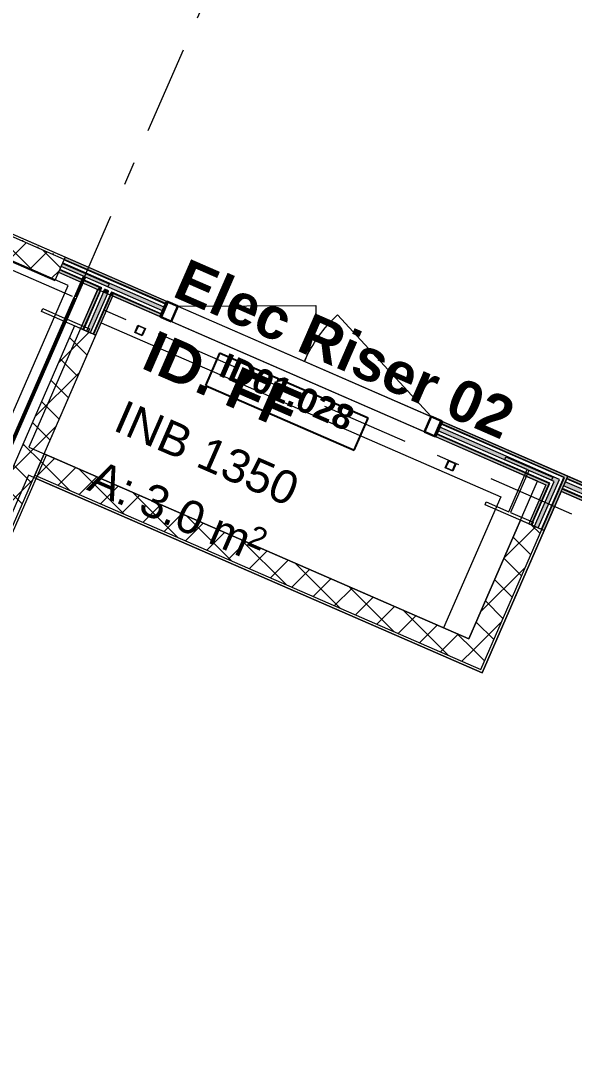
# Model space of a CAD drawing. Header units: millimetres. Extents: x -50172 to 90294, y -80883 to 25069.
# Drawn here: x -7507 to -4171, y -38075 to -31874 of the extents above; entities that cross this region are included whole.
import ezdxf
from ezdxf.enums import TextEntityAlignment as Align

# ---------------------------------------------------------------- set-up
doc = ezdxf.new("R2010")
doc.units = ezdxf.units.MM
doc.header["$MEASUREMENT"] = 0
doc.linetypes.add('Double Dashed', pattern=[1093.611073, 529.166651, -211.666656, 141.111112, -211.666656])
for name, color, linetype in [('A-25-M_Wall_Int', 7, 'Continuous'), ('COLUMN.IFC Import', 7, 'Continuous'), ('New_A-05-M_Gross_Int_Circulation', 7, 'Continuous'), ('New_A-05-M_Gross_Int_Plant', 7, 'Continuous'), ('New_A-15-MG_Structural_Grid_Phase_2', 7, 'Continuous'), ('New_A-20-M_Floor_Slab', 7, 'Continuous'), ('New_A-25-M_Wall_Int', 7, 'Continuous'), ('New_A-35-M_FFE-Zone', 7, 'Continuous'), ('New_ArchiCAD Door Markers', 7, 'Continuous'), ('New_ArchiCAD Doors', 7, 'Continuous')]:
    doc.layers.add(name, color=color, linetype=linetype)
for name, color, linetype, lineweight in [('A-25-M_Wall_Int_Pen_No__1', 7, 'Continuous', 13), ('COLUMN.IFC Import_Pen_No__2', 8, 'Continuous', 15), ('New_A-20-M_Floor_Slab_Pen_No__89', 8, 'Continuous', 20), ('New_A-25-M_Wall_Int_Pen_No__1', 7, 'Continuous', 13), ('New_A-95-P_Drawing_Pen_No__156', 5, 'Continuous', 50), ('New_ArchiCAD Door Markers_Pen_No__1', 7, 'Continuous', 13), ('New_ArchiCAD Door Markers_Pen_No__5', 7, 'Continuous', 25), ('New_ArchiCAD Doors_Pen_No__1', 7, 'Continuous', 13), ('New_ArchiCAD Zone Stamps_Pen_No__9', 7, 'Continuous', 13)]:
    doc.layers.add(name, color=color, linetype=linetype, lineweight=lineweight)
for name, color, linetype, lineweight, true_color in [('A-25-M_Wall_Int_Pen_No__107', 7, 'Continuous', 15, 0xa6a6a6), ('New_A-05-M_Gross_Int_Circulation_Pen_No__74', 7, 'Continuous', 20, 0x606060), ('New_A-05-M_Gross_Int_Plant_Pen_No__74', 7, 'Continuous', 20, 0x606060), ('New_A-15-MG_Structural_Grid_Phase_2_Pen_No__222', 7, 'Continuous', 13, 0x65af33), ('New_A-25-M_Wall_Int_Pen_No__107', 7, 'Continuous', 15, 0xa6a6a6), ('New_A-35-M_FFE-Zone_Pen_No__74', 7, 'Continuous', 20, 0x606060), ('New_ArchiCAD Doors_Pen_No__43', 7, 'Continuous', 30, 0x444444), ('New_ArchiCAD Doors_Pen_No__63', 7, 'Continuous', 20, 0x606060)]:
    doc.layers.add(name, color=color, linetype=linetype, lineweight=lineweight, true_color=true_color)
doc.styles.add('GENERATED_STYLE_1', font='')
doc.styles.add('GENERATED_STYLE_2', font='')
doc.styles.add('GENERATED_STYLE_3', font='')
doc.styles.add('GENERATED_STYLE_4', font='')
doc.styles.get('GENERATED_STYLE_1').set_extended_font_data('Arial', bold=True)
doc.styles.get('GENERATED_STYLE_2').set_extended_font_data('Swis721 BT', bold=True)
doc.styles.get('GENERATED_STYLE_3').set_extended_font_data('Arial')
doc.styles.get('GENERATED_STYLE_4').set_extended_font_data('Swis721 BT')
doc.linetypes.add('Double Slash', pattern='A,0,[1,EC-MA-00-01-DR-A-00365 Phase 2 Central Wing First Floor GA-S2-P161.Shx,S=15.679012,R=0,X=0,Y=0],-1975.555563,0', length=1975.555563)
pattern_1 = [(45, (0, 0), (-91.92388, 91.92388), []), (135, (0, 0), (91.92388, 91.92388), [])]
pattern_2 = [(156.4404, (0, 0), (69.2305, 158.76755), [0, -100]), (156.4404, (-80.45, -59.4), (69.2305, 158.76755), [0, -100])]

# ---------------------------------------------------------------- blocks, each defined once
blk = doc.blocks.new('Computer Lab F_INB 1302_7_1', base_point=(-6455.1, -40925.5))
at = {"layer": 'New_A-35-M_FFE-Zone_Pen_No__74', "linetype": 'Continuous'}
for p, q in [((-7459.6, -34613.4), (-11185.1, -43157.3)), ((-4727.7, -35804.7), (-7459.6, -34613.4)), ((-4251.7, -34713.1), (-4727.7, -35804.7)), ((-315, -36429.7), (-4251.7, -34713.1))]:
    blk.add_line(p, q, dxfattribs=at)
at = {"layer": 'New_ArchiCAD Zone Stamps_Pen_No__9'}
for tag, height, style, p in [('ROOM_NAME', 250, 'GENERATED_STYLE_1', (-7200.5, -39404)), ('zoneNameLine2', 250, 'GENERATED_STYLE_1', (-7388.9, -39836.1)), ('ROOM_NUMBER', 200, 'GENERATED_STYLE_3', (-7577.3, -40256.8)), ('measuredAreaCode', 200, 'GENERATED_STYLE_3', (-7734.4, -40616.9)), ('DUMMY_649', 200, 'GENERATED_STYLE_3', (-7427, -40751)), ('DUMMY_650', 200, 'GENERATED_STYLE_3', (-6797.8, -41025.3)), ('DUMMY_651', 133.3, 'GENERATED_STYLE_3', (-6518.5, -41131.9))]:
    blk.add_attdef(tag, text='', height=height, rotation=336.44041, dxfattribs=dict(at, style=style)).set_placement(p, align=Align.TOP_LEFT)
blk = doc.blocks.new('Corridor 01-First_INB 1151_10_1', base_point=(-9240.8, -29522.2))
at = {"layer": 'New_A-05-M_Gross_Int_Circulation_Pen_No__74', "linetype": 'Continuous'}
blk.add_line((-10063.1, -32067.8), (-3431, -34959.7), dxfattribs=at)
at = {"layer": 'New_ArchiCAD Zone Stamps_Pen_No__9'}
for tag, height, style, p in [('ROOM_NAME', 250, 'GENERATED_STYLE_1', (-10021.4, -27985.4)), ('zoneNameLine2', 250, 'GENERATED_STYLE_1', (-10209.8, -28417.5)), ('ROOM_NUMBER', 200, 'GENERATED_STYLE_3', (-10398.2, -28838.2)), ('measuredAreaCode', 200, 'GENERATED_STYLE_3', (-10555.2, -29198.4)), ('DUMMY_649', 200, 'GENERATED_STYLE_3', (-10247.8, -29332.4)), ('DUMMY_650', 200, 'GENERATED_STYLE_3', (-9618.7, -29606.8)), ('DUMMY_651', 133.3, 'GENERATED_STYLE_3', (-9339.4, -29713.3))]:
    blk.add_attdef(tag, text='', height=height, rotation=336.44041, dxfattribs=dict(at, style=style)).set_placement(p, align=Align.TOP_LEFT)
blk = doc.blocks.new('Male WC_INB 1154_32_1', base_point=(-10011.9, -35644.5))
at = {"layer": 'New_A-35-M_FFE-Zone_Pen_No__74', "linetype": 'Continuous'}
for p, q in [((-9985.5, -32265.2), (-11548.4, -35849.3)), ((-7220.7, -33470.8), (-9985.5, -32265.2)), ((-8783.6, -37054.9), (-7220.7, -33470.8)), ((-11548.4, -35849.3), (-8783.6, -37054.9))]:
    blk.add_line(p, q, dxfattribs=at)
at = {"layer": 'New_ArchiCAD Zone Stamps_Pen_No__9'}
for tag, height, style, p in [('ROOM_NAME', 250, 'GENERATED_STYLE_1', (-10251.2, -34343.7)), ('zoneNameLine2', 250, 'GENERATED_STYLE_1', (-10439.7, -34775.8)), ('ROOM_NUMBER', 200, 'GENERATED_STYLE_3', (-10628.1, -35196.5)), ('measuredAreaCode', 200, 'GENERATED_STYLE_3', (-10785.1, -35556.6)), ('DUMMY_649', 200, 'GENERATED_STYLE_3', (-10477.7, -35690.7)), ('DUMMY_650', 200, 'GENERATED_STYLE_3', (-10007, -35895.9)), ('DUMMY_651', 133.3, 'GENERATED_STYLE_3', (-9727.8, -36002.4))]:
    blk.add_attdef(tag, text='', height=height, rotation=336.44041, dxfattribs=dict(at, style=style)).set_placement(p, align=Align.TOP_LEFT)
blk = doc.blocks.new('Elec Riser 02_INB 1350_35_1', base_point=(-5982.3, -34726.4))
at = {"layer": 'New_A-05-M_Gross_Int_Plant_Pen_No__74', "linetype": 'Continuous'}
for p, q in [((-7043.6, -33495.5), (-7457.7, -34445.2)), ((-4393.7, -34651), (-7043.6, -33495.5)), ((-7457.7, -34445.2), (-4807.8, -35600.6)), ((-4807.8, -35600.6), (-4393.7, -34651))]:
    blk.add_line(p, q, dxfattribs=at)
at = {"layer": 'New_ArchiCAD Zone Stamps_Pen_No__9'}
for tag, height, style, p in [('ROOM_NAME', 250, 'GENERATED_STYLE_1', (-6501.4, -33303.6)), ('zoneNameLine2', 250, 'GENERATED_STYLE_1', (-6689.8, -33735.7)), ('ROOM_NUMBER', 200, 'GENERATED_STYLE_3', (-6878.3, -34156.4)), ('measuredAreaCode', 200, 'GENERATED_STYLE_3', (-7035.3, -34516.6)), ('ROOM_HOLES_PRM', 200, 'GENERATED_STYLE_3', (-6727.9, -34650.6)), ('DUMMY_649', 200, 'GENERATED_STYLE_3', (-6378.4, -34803)), ('DUMMY_650', 133.3, 'GENERATED_STYLE_3', (-6099.1, -34909.5))]:
    blk.add_attdef(tag, text='', height=height, rotation=336.44041, dxfattribs=dict(at, style=style)).set_placement(p, align=Align.TOP_LEFT)
blk = doc.blocks.new('Slab_60_1', base_point=(-21326.2, -27554.7))
at = {"layer": 'New_A-20-M_Floor_Slab_Pen_No__89', "linetype": 'Continuous', "flags": 128}
blk.add_lwpolyline([(-7365.6, -34485.3), (-7021.2, -33695.5), (-4614.5, -34745), (-4958.9, -35534.7)], close=True, dxfattribs=at)
blk = doc.blocks.new('Wall_97_1', base_point=(-4807.8, -35600.6))
at = {"layer": 'New_A-25-M_Wall_Int_Pen_No__107', "linetype": 'Continuous'}
h = blk.add_hatch(dxfattribs=at)
h.set_pattern_fill('Concrete_Block_0001', color=256, style=0, pattern_type=2)
h.set_pattern_definition(pattern_1)
h.paths.add_polyline_path([(-4735.4, -35784.9), (-4367.5, -34941.3), (-4495.9, -34885.3), (-4807.8, -35600.6)])
h = blk.add_hatch(dxfattribs=at)
h.set_pattern_fill('Plaster_0001', color=256, style=0, pattern_type=2)
h.set_pattern_definition([(66.4404, (0, 0), (-158.76755, 69.2305), [0, -100]), (66.4404, (-59.4, 80.45), (-158.76755, 69.2305), [0, -100])])
h.paths.add_polyline_path([(-4727.7, -35804.7), (-4353.8, -34947.3), (-4367.5, -34941.3), (-4735.4, -35784.9)])
at = {"layer": 'New_A-25-M_Wall_Int_Pen_No__1', "linetype": 'Continuous'}
blk.add_line((-4735.4, -35784.9), (-4367.5, -34941.3), dxfattribs=at)
at = {"layer": 'New_A-25-M_Wall_Int_Pen_No__1', "linetype": 'Continuous', "flags": 128}
for points in [[(-4495.9, -34885.3), (-4807.8, -35600.6)], [(-4353.8, -34947.3), (-4495.9, -34885.3)], [(-4727.7, -35804.7), (-4353.8, -34947.3)]]:
    blk.add_lwpolyline(points, dxfattribs=at)
blk = doc.blocks.new('Wall_98_1', base_point=(-4807.8, -35600.6))
at = {"layer": 'New_A-25-M_Wall_Int_Pen_No__107', "linetype": 'Continuous'}
h = blk.add_hatch(dxfattribs=at)
h.set_pattern_fill('Concrete_Block_0001', color=256, style=0, pattern_type=2)
h.set_pattern_definition(pattern_1)
h.paths.add_polyline_path([(-7421.5, -34613.7), (-4735.4, -35784.9), (-4807.8, -35600.6), (-7365.6, -34485.3)])
h = blk.add_hatch(dxfattribs=at)
h.set_pattern_fill('Plaster_0001', color=256, style=0, pattern_type=2)
h.set_pattern_definition([(336.4404, (0, 0), (69.2305, 158.76755), [0, -100]), (336.4404, (80.45, 59.4), (69.2305, 158.76755), [0, -100])])
h.paths.add_polyline_path([(-7427.5, -34627.4), (-4727.7, -35804.7), (-4735.4, -35784.9), (-7421.5, -34613.7)])
at = {"layer": 'New_A-25-M_Wall_Int_Pen_No__1', "linetype": 'Continuous'}
blk.add_line((-7421.5, -34613.7), (-4735.4, -35784.9), dxfattribs=at)
at = {"layer": 'New_A-25-M_Wall_Int_Pen_No__1', "linetype": 'Continuous', "flags": 128}
for points in [[(-7365.6, -34485.3), (-7427.5, -34627.4)], [(-4807.8, -35600.6), (-7365.6, -34485.3)], [(-7427.5, -34627.4), (-4727.7, -35804.7)]]:
    blk.add_lwpolyline(points, dxfattribs=at)
blk = doc.blocks.new('Wall_103_1', base_point=(-9987.6, -32269.8))
at = {"layer": 'New_A-25-M_Wall_Int_Pen_No__107', "linetype": 'Continuous'}
h = blk.add_hatch(dxfattribs=at)
h.set_pattern_fill('Plaster_0001', color=256, style=0, pattern_type=2)
h.set_pattern_definition(pattern_2)
h.paths.add_polyline_path([(-10081.4, -32059.7), (-10073.2, -32078.3), (-10067.7, -32065.7)])
h = blk.add_hatch(dxfattribs=at)
h.set_pattern_fill('Plaster_0001', color=256, style=0, pattern_type=2)
h.set_pattern_definition(pattern_2)
h.paths.add_polyline_path([(-10073.2, -32078.3), (-10072.4, -32080.1), (-7244.5, -33313.2), (-7238.5, -33299.4), (-10067.7, -32065.7)])
h = blk.add_hatch(dxfattribs=at)
h.set_pattern_fill('Concrete_Block_0001', color=256, style=0, pattern_type=2)
h.set_pattern_definition(pattern_1)
h.paths.add_polyline_path([(-9945.4, -32135.4), (-10072.4, -32080.1), (-9995.9, -32251.2)])
h = blk.add_hatch(dxfattribs=at)
h.set_pattern_fill('Concrete_Block_0001', color=256, style=0, pattern_type=2)
h.set_pattern_definition(pattern_1)
h.paths.add_polyline_path([(-9995.9, -32251.2), (-9987.6, -32269.8), (-7300.4, -33441.5), (-7244.5, -33313.2), (-9945.4, -32135.4)])
at = {"layer": 'New_A-25-M_Wall_Int_Pen_No__1', "linetype": 'Continuous'}
for p, q in [((-9945.4, -32135.4), (-10072.4, -32080.1)), ((-7244.5, -33313.2), (-9945.4, -32135.4))]:
    blk.add_line(p, q, dxfattribs=at)
at = {"layer": 'New_A-25-M_Wall_Int_Pen_No__1', "linetype": 'Continuous', "flags": 128}
for points in [[(-7238.5, -33299.4), (-10081.4, -32059.7)], [(-9987.6, -32269.8), (-7300.4, -33441.5)], [(-7238.5, -33299.4), (-7244.5, -33313.2)], [(-7244.5, -33313.2), (-7300.4, -33441.5)]]:
    blk.add_lwpolyline(points, dxfattribs=at)
blk = doc.blocks.new('*X496')
at = {"layer": 'New_A-25-M_Wall_Int_Pen_No__107', "linetype": 'Continuous'}
blk.add_hatch(color=256, dxfattribs=at).paths.add_polyline_path([(-4566.9, -30791.2), (-4552.5, -30797.5), (-4542.5, -30774.5), (-4556.9, -30768.3)])
blk = doc.blocks.new('*X497')
at = {"layer": 'New_A-25-M_Wall_Int_Pen_No__107', "linetype": 'Continuous'}
blk.add_hatch(color=256, dxfattribs=at).paths.add_polyline_path([(-3168.4, -31401), (-3114.4, -31424.5), (-3081.5, -31411.6), (-3158.4, -31378.1)])
blk = doc.blocks.new('Double Door Asymmetric 19_11')
at = {"layer": 'New_ArchiCAD Doors_Pen_No__1', "linetype": 'Continuous'}
for p, q in [((-755, 0), (-755, -15)), ((755, 0), (755, -15)), ((-755, -15), (-755, -18)), ((-755, -18), (-755, -37)), ((-755, -37), (-755, -62)), ((-755, -62), (-755, -82)), ((755, -15), (755, -18)), ((755, -18), (755, -37)), ((755, -37), (755, -62)), ((755, -62), (755, -82)), ((-755, -82), (-755, -85)), ((-755, -85), (-755, -100)), ((755, -82), (755, -85)), ((755, -85), (755, -100))]:
    blk.add_line(p, q, dxfattribs=at)
at = {"layer": 'New_ArchiCAD Doors_Pen_No__43', "linetype": 'Continuous'}
for p, q in [((-748, 0), (-755, 0)), ((-755, 0), (-755, -100)), ((-682, 0), (-748, 0)), ((-748, 0), (-748, -100)), ((-682, -100), (-682, 0)), ((748, 0), (682, 0)), ((682, 0), (682, -100)), ((748, 0), (755, 0)), ((748, -100), (748, 0)), ((755, 0), (755, -100)), ((-748, -100), (-755, -100)), ((-748, -100), (-682, -100)), ((682, -100), (748, -100)), ((748, -100), (755, -100))]:
    blk.add_line(p, q, dxfattribs=at)
at = {"layer": 'New_ArchiCAD Doors_Pen_No__63', "linetype": 'Continuous'}
for p, q in [((682, 0), (682, 934)), ((-682, 0), (-682, 430))]:
    blk.add_line(p, q, dxfattribs=at)
for centre, radius, start, end in [((682, 0), 934, 90, 180), ((-682, 0), 430, 0, 90)]:
    blk.add_arc(centre, radius, start, end, dxfattribs=at)
blk = doc.blocks.new('Door Stamp 17_47')
at = {"layer": 'New_ArchiCAD Door Markers_Pen_No__5', "linetype": 'Continuous'}
for p, q in [((470.6, -272.9), (-506.5, -272.9)), ((-506.5, -272.9), (-506.5, -484.6)), ((470.6, -272.9), (-506.5, -272.9)), ((470.6, -484.6), (470.6, -272.9)), ((-506.5, -484.6), (470.6, -484.6))]:
    blk.add_line(p, q, dxfattribs=at)
at = {"layer": 'New_ArchiCAD Door Markers_Pen_No__1', "style": 'GENERATED_STYLE_2'}
blk.add_attdef('AC_WIDO_ID', text='', height=150, rotation=180, dxfattribs=at).set_placement((411.8, -228.3), align=Align.BOTTOM_LEFT)
blk = doc.blocks.new('Wall_117_1', base_point=(-3163.2, -31443.7))
at = {"layer": 'New_A-25-M_Wall_Int_Pen_No__107', "linetype": 'Continuous', "lineweight": 0, "true_color": 0x535353}
for points in [[(-4548.9, -30749.9), (-4534.5, -30756.2), (-4533.3, -30753.5), (-4547.7, -30747.2)], [(-4575.7, -30811.4), (-4561.3, -30817.6), (-4560.1, -30814.9), (-4574.5, -30808.6)], [(-3150.4, -31359.8), (-3055.2, -31401.3), (-3051.3, -31399.7), (-3149.2, -31357)], [(-3177.2, -31421.2), (-3143.4, -31435.9), (-3139.5, -31434.3), (-3176, -31418.4)]]:
    blk.add_hatch(color=251, dxfattribs=at).paths.add_polyline_path(points)
at = {"layer": 'New_A-25-M_Wall_Int_Pen_No__107', "linetype": 'Continuous'}
for points in [[(-4541.7, -30733.4), (-4547.7, -30747.2), (-4533.3, -30753.5), (-4527.3, -30739.7)], [(-4575.7, -30811.4), (-4581.7, -30825.1), (-4567.3, -30831.4), (-4561.3, -30817.6)], [(-3143.2, -31343.3), (-3149.2, -31357), (-3051.3, -31399.7), (-3031.5, -31392)], [(-3183.2, -31434.9), (-3163.2, -31443.7), (-3143.4, -31435.9), (-3177.2, -31421.2)]]:
    blk.add_hatch(color=256, dxfattribs=at).paths.add_polyline_path(points)
at = {"layer": 'New_A-25-M_Wall_Int_Pen_No__1', "linetype": 'Continuous'}
for p, q in [((-4534.5, -30756.2), (-4548.9, -30749.9)), ((-4533.3, -30753.5), (-4547.7, -30747.2)), ((-4542.5, -30774.5), (-4534.5, -30756.2)), ((-4534.5, -30756.2), (-4533.3, -30753.5)), ((-4533.3, -30753.5), (-4527.3, -30739.7)), ((-4561.3, -30817.6), (-4575.7, -30811.4)), ((-4560.1, -30814.9), (-4574.5, -30808.6)), ((-4567.3, -30831.4), (-4561.3, -30817.6)), ((-4552.5, -30797.5), (-4566.9, -30791.2)), ((-4561.3, -30817.6), (-4560.1, -30814.9)), ((-4560.1, -30814.9), (-4552.5, -30797.5)), ((-4542.5, -30774.5), (-4556.9, -30768.3)), ((-4552.5, -30797.5), (-4542.5, -30774.5)), ((-3158.4, -31378.1), (-3150.4, -31359.8)), ((-3150.4, -31359.8), (-3149.2, -31357)), ((-3055.2, -31401.3), (-3150.4, -31359.8)), ((-3149.2, -31357), (-3143.2, -31343.3)), ((-3051.3, -31399.7), (-3149.2, -31357)), ((-3183.2, -31434.9), (-3177.2, -31421.2)), ((-3177.2, -31421.2), (-3176, -31418.4)), ((-3143.4, -31435.9), (-3177.2, -31421.2)), ((-3176, -31418.4), (-3168.4, -31401)), ((-3139.5, -31434.3), (-3176, -31418.4)), ((-3168.4, -31401), (-3158.4, -31378.1)), ((-3114.4, -31424.5), (-3168.4, -31401)), ((-3081.5, -31411.6), (-3158.4, -31378.1))]:
    blk.add_line(p, q, dxfattribs=at)
at = {"layer": 'New_A-25-M_Wall_Int_Pen_No__1', "linetype": 'Continuous', "flags": 128}
for points in [[(-4541.7, -30733.4), (-4581.7, -30825.1)], [(-4527.3, -30739.7), (-4541.7, -30733.4)], [(-4581.7, -30825.1), (-4567.3, -30831.4)], [(-3031.5, -31392), (-3143.2, -31343.3)], [(-3183.2, -31434.9), (-3163.2, -31443.7)]]:
    blk.add_lwpolyline(points, dxfattribs=at)
at = {"layer": 'New_A-25-M_Wall_Int', "color": 250, "lineweight": 50, "true_color": 0x2a2a2a}
for name in ['*X496', '*X497']:
    blk.add_blockref(name, (0, 0), dxfattribs=at)
at = {"layer": 'New_ArchiCAD Door Markers'}
ref = blk.add_blockref('Door Stamp 17_47', (-3875.2, -31133.1), dxfattribs=dict(at, rotation=156.4404115839917))
ref.add_attrib('AC_WIDO_ID', 'ID01.016', dxfattribs={"layer": 'New_ArchiCAD Door Markers_Pen_No__1', "color": 7, "height": 150, "rotation": 336.44041, "style": 'GENERATED_STYLE_2'}).set_placement((-4143.6, -30673.8), align=Align.BOTTOM_LEFT)
at = {"layer": 'New_ArchiCAD Doors', "color": 251, "linetype": 'Continuous', "lineweight": 20, "true_color": 0x606060, "zscale": 1000, "rotation": 156.4404115839917}
blk.add_blockref('Double Door Asymmetric 19_11', (-3875.2, -31133.1), dxfattribs=at)
blk = doc.blocks.new('*X539')
at = {"layer": 'New_A-25-M_Wall_Int_Pen_No__107', "linetype": 'Continuous'}
blk.add_hatch(color=256, dxfattribs=at).paths.add_polyline_path([(-4226.1, -34654.4), (-4236.1, -34677.3), (2421.2, -37580.2), (2431.2, -37557.3)])
blk = doc.blocks.new('Wall_131_1', base_point=(16729.4, -43750.6))
at = {"layer": 'New_A-25-M_Wall_Int_Pen_No__107', "linetype": 'Continuous', "lineweight": 0, "true_color": 0x535353}
for points in [[(-3361.8, -35006.2), (-4216.9, -34633.3), (-4218.1, -34636.1), (-3363, -35008.9)], [(-4243.7, -34694.8), (-4244.9, -34697.5), (2412.4, -37600.4), (2413.6, -37597.7)]]:
    blk.add_hatch(color=251, dxfattribs=at).paths.add_polyline_path(points)
at = {"layer": 'New_A-25-M_Wall_Int_Pen_No__107', "linetype": 'Continuous'}
for points in [[(-3431, -34959.7), (-4210.9, -34619.6), (-4216.9, -34633.3), (-3437, -34973.4)], [(-4244.9, -34697.5), (-4250.9, -34711.3), (2406.4, -37614.2), (2412.4, -37600.4)]]:
    blk.add_hatch(color=256, dxfattribs=at).paths.add_polyline_path(points)
at = {"layer": 'New_A-25-M_Wall_Int_Pen_No__1', "linetype": 'Continuous'}
for p, q in [((2431.2, -37557.3), (-4226.1, -34654.4)), ((2439.2, -37539), (-4218.1, -34636.1)), ((-3361.8, -35006.2), (-4216.9, -34633.3)), ((2412.4, -37600.4), (-4244.9, -34697.5)), ((2413.6, -37597.7), (-4243.7, -34694.8)), ((2421.2, -37580.2), (-4236.1, -34677.3))]:
    blk.add_line(p, q, dxfattribs=at)
at = {"layer": 'New_A-25-M_Wall_Int_Pen_No__1', "linetype": 'Continuous', "flags": 128}
for points in [[(-4210.9, -34619.6), (-4250.9, -34711.3)], [(-3431, -34959.7), (-4210.9, -34619.6)], [(-4250.9, -34711.3), (2406.4, -37614.2)]]:
    blk.add_lwpolyline(points, dxfattribs=at)
at = {"layer": 'New_A-25-M_Wall_Int', "color": 250, "lineweight": 50, "true_color": 0x2a2a2a}
blk.add_blockref('*X539', (0, 0), dxfattribs=at)
blk = doc.blocks.new('Wall_211_1', base_point=(-7182, -33714))
at = {"layer": 'A-25-M_Wall_Int_Pen_No__107', "linetype": 'Continuous'}
h = blk.add_hatch(dxfattribs=at)
h.set_pattern_fill('Concrete_Block_0001', color=256, style=0, pattern_type=2)
h.set_pattern_definition(pattern_1)
h.paths.add_polyline_path([(-7182, -33714), (-7493.9, -34429.4), (-7365.6, -34485.3), (-7053.6, -33770)])
at = {"layer": 'A-25-M_Wall_Int_Pen_No__1', "linetype": 'Continuous', "flags": 128}
for points in [[(-7182, -33714), (-7493.9, -34429.4)], [(-7053.6, -33770), (-7182, -33714)], [(-7365.6, -34485.3), (-7053.6, -33770)]]:
    blk.add_lwpolyline(points, dxfattribs=at)
blk = doc.blocks.new('Wall_212_1', base_point=(-7493.9, -34429.4))
at = {"layer": 'A-25-M_Wall_Int_Pen_No__107', "linetype": 'Continuous'}
h = blk.add_hatch(dxfattribs=at)
h.set_pattern_fill('Concrete_Block_0001', color=256, style=0, pattern_type=2)
h.set_pattern_definition(pattern_1)
h.paths.add_polyline_path([(-11156, -43178.1), (-7365.6, -34485.3), (-7493.9, -34429.4), (-11284.4, -43122.2)])
h = blk.add_hatch(dxfattribs=at)
h.set_pattern_fill('Plaster_0001', color=256, style=0, pattern_type=2)
h.set_pattern_definition([(66.4404, (0, 0), (-158.76755, 69.2305), [0, -100]), (66.4404, (-59.4, 80.45), (-158.76755, 69.2305), [0, -100])])
h.paths.add_polyline_path([(-7653.6, -35183.4), (-7351.8, -34491.3), (-7365.6, -34485.3), (-7667.3, -35177.4)])
at = {"layer": 'A-25-M_Wall_Int_Pen_No__1', "linetype": 'Continuous'}
blk.add_line((-11156, -43178.1), (-7365.6, -34485.3), dxfattribs=at)
at = {"layer": 'A-25-M_Wall_Int_Pen_No__1', "linetype": 'Continuous', "flags": 128}
for points in [[(-7493.9, -34429.4), (-7863.7, -35277.5)], [(-7653.6, -35183.4), (-7351.8, -34491.3)], [(-7351.8, -34491.3), (-7365.6, -34485.3)]]:
    blk.add_lwpolyline(points, dxfattribs=at)
blk = doc.blocks.new('*X875')
at = {"layer": 'New_A-25-M_Wall_Int_Pen_No__107', "linetype": 'Continuous'}
blk.add_hatch(color=256, dxfattribs=at).paths.add_polyline_path([(-7263.6, -33357.2), (-6651.8, -33624), (-6641.8, -33601.1), (-7253.7, -33334.3)])
blk = doc.blocks.new('*X876')
at = {"layer": 'New_A-25-M_Wall_Int_Pen_No__107', "linetype": 'Continuous'}
blk.add_hatch(color=256, dxfattribs=at).paths.add_polyline_path([(-4992.7, -34347.4), (-4293.8, -34652.2), (-4260.9, -34639.2), (-4982.7, -34324.5)])
blk = doc.blocks.new('*X877')
at = {"layer": 'New_A-25-M_Wall_Int_Pen_No__107', "linetype": 'Continuous'}
blk.add_hatch(color=256, dxfattribs=at).paths.add_polyline_path([(-7001.6, -33495.5), (-6978.6, -33505.5), (-6977.4, -33502.7), (-7000.4, -33492.7)])
blk = doc.blocks.new('*X878')
at = {"layer": 'New_A-25-M_Wall_Int_Pen_No__107', "linetype": 'Continuous'}
blk.add_hatch(color=256, dxfattribs=at).paths.add_polyline_path([(-7007.6, -33509.2), (-6984.6, -33519.2), (-6978.6, -33505.5), (-7001.6, -33495.5)])
blk = doc.blocks.new('Double Door 19_11')
at = {"layer": 'New_ArchiCAD Doors_Pen_No__1', "linetype": 'Continuous'}
for p, q in [((-905, -15), (-905, 0)), ((905, -15), (905, 0)), ((-905, -18), (-905, -15)), ((-905, -38), (-905, -18)), ((-905, -63), (-905, -38)), ((905, -18), (905, -15)), ((905, -38), (905, -18)), ((905, -63), (905, -38)), ((-905, -82), (-905, -63)), ((-905, -85), (-905, -82)), ((-905, -100), (-905, -85)), ((905, -82), (905, -63)), ((905, -85), (905, -82)), ((905, -100), (905, -85))]:
    blk.add_line(p, q, dxfattribs=at)
at = {"layer": 'New_ArchiCAD Doors_Pen_No__43', "linetype": 'Continuous'}
for p, q in [((-898, 0), (-905, 0)), ((-905, 0), (-905, -100)), ((-832, 0), (-898, 0)), ((-898, 0), (-898, -100)), ((-832, -100), (-832, 0)), ((898, 0), (832, 0)), ((832, 0), (832, -100)), ((898, 0), (905, 0)), ((898, -100), (898, 0)), ((905, 0), (905, -100)), ((-898, -100), (-905, -100)), ((-898, -100), (-832, -100)), ((832, -100), (898, -100)), ((898, -100), (905, -100))]:
    blk.add_line(p, q, dxfattribs=at)
at = {"layer": 'New_ArchiCAD Doors_Pen_No__63', "linetype": 'Continuous'}
for p, q in [((-832, 0), (-70.8, 335.9)), ((832, 0), (70.8, 335.9)), ((832, 0), (-832, 0)), ((-832, -100), (832, -100))]:
    blk.add_line(p, q, dxfattribs=at)
for centre, start, end in [((-832, 0), 0, 23.81218), ((832, 0), 156.18782, 180)]:
    blk.add_arc(centre, 832, start, end, dxfattribs=at)
blk = doc.blocks.new('Door Stamp 17_59')
at = {"layer": 'New_ArchiCAD Door Markers_Pen_No__5', "linetype": 'Continuous'}
for p, q in [((488.6, -160), (-488.6, -160)), ((-488.6, -160), (-488.6, -371.8)), ((488.6, -371.8), (488.6, -160)), ((-488.6, -371.8), (488.6, -371.8)), ((-488.6, -371.8), (488.6, -371.8))]:
    blk.add_line(p, q, dxfattribs=at)
at = {"layer": 'New_ArchiCAD Door Markers_Pen_No__1', "style": 'GENERATED_STYLE_2'}
blk.add_attdef('AC_WIDO_ID', text='', height=150, dxfattribs=at).set_placement((-429.7, -327.2), align=Align.BOTTOM_LEFT)
blk = doc.blocks.new('Wall_389_1', base_point=(-7278.4, -33391.1))
at = {"layer": 'A-25-M_Wall_Int_Pen_No__107', "linetype": 'Continuous'}
for points in [[(-7042.4, -33494), (-7028.6, -33500), (-7022.6, -33486.3), (-7036.4, -33480.3)], [(-6964.5, -33528), (-6950.7, -33534), (-6944.7, -33520.2), (-6958.5, -33514.2)]]:
    blk.add_hatch(color=256, dxfattribs=at).paths.add_polyline_path(points)
at = {"layer": 'A-25-M_Wall_Int_Pen_No__107', "linetype": 'Continuous', "lineweight": 0, "true_color": 0x535353}
for points in [[(-7022.6, -33486.3), (-7019.9, -33487.5), (-7018.7, -33484.7), (-7021.4, -33483.5)], [(-7028.6, -33500), (-7025.9, -33501.2), (-7019.9, -33487.5), (-7022.6, -33486.3)], [(-6967.2, -33526.8), (-6964.5, -33528), (-6958.5, -33514.2), (-6961.2, -33513)], [(-6961.2, -33513), (-6958.5, -33514.2), (-6957.3, -33511.5), (-6960, -33510.3)]]:
    blk.add_hatch(color=251, dxfattribs=at).paths.add_polyline_path(points)
at = {"layer": 'New_A-25-M_Wall_Int_Pen_No__107', "linetype": 'Continuous'}
for points in [[(-7238.5, -33299.4), (-7244.5, -33313.2), (-6632.6, -33580), (-6626.6, -33566.2)], [(-7036.4, -33480.3), (-7272.4, -33377.3), (-7278.4, -33391.1), (-7042.4, -33494)], [(-6944.7, -33520.2), (-6950.7, -33534), (-6666.6, -33657.9), (-6660.6, -33644.1)], [(-4967.5, -34289.7), (-4973.5, -34303.4), (-4230.7, -34627.3), (-4210.9, -34619.6)], [(-5001.5, -34367.6), (-5007.5, -34381.3), (-4342.6, -34671.3), (-4322.8, -34663.5)]]:
    blk.add_hatch(color=256, dxfattribs=at).paths.add_polyline_path(points)
at = {"layer": 'New_A-25-M_Wall_Int_Pen_No__107', "linetype": 'Continuous', "lineweight": 0, "true_color": 0x535353}
for points in [[(-7245.7, -33315.9), (-6633.8, -33582.7), (-6632.6, -33580), (-7244.5, -33313.2)], [(-7021.4, -33483.5), (-7271.2, -33374.6), (-7272.4, -33377.3), (-7022.6, -33486.3)], [(-6957.3, -33511.5), (-6958.5, -33514.2), (-6660.6, -33644.1), (-6659.4, -33641.4)], [(-4974.7, -34306.2), (-4234.6, -34628.9), (-4230.7, -34627.3), (-4973.5, -34303.4)], [(-5000.3, -34364.8), (-5001.5, -34367.6), (-4322.8, -34663.5), (-4318.9, -34662)]]:
    blk.add_hatch(color=251, dxfattribs=at).paths.add_polyline_path(points)
at = {"layer": 'A-25-M_Wall_Int_Pen_No__1', "linetype": 'Continuous'}
for p, q in [((-7019.9, -33487.5), (-7018.7, -33484.7)), ((-7022.6, -33486.3), (-7028.6, -33500)), ((-7025.9, -33501.2), (-7019.9, -33487.5)), ((-7007.6, -33509.2), (-7001.6, -33495.5)), ((-7001.6, -33495.5), (-7000.4, -33492.7)), ((-6984.6, -33519.2), (-6978.6, -33505.5)), ((-6978.6, -33505.5), (-6977.4, -33502.7)), ((-6967.2, -33526.8), (-6961.2, -33513)), ((-6964.5, -33528), (-6958.5, -33514.2)), ((-6961.2, -33513), (-6960, -33510.3))]:
    blk.add_line(p, q, dxfattribs=at)
at = {"layer": 'New_A-25-M_Wall_Int_Pen_No__1', "linetype": 'Continuous'}
for p, q in [((-6651.8, -33624), (-7263.6, -33357.2)), ((-6641.8, -33601.1), (-7253.7, -33334.3)), ((-6633.8, -33582.7), (-7245.7, -33315.9)), ((-6632.6, -33580), (-7244.5, -33313.2)), ((-7036.4, -33480.3), (-7272.4, -33377.3)), ((-7021.4, -33483.5), (-7271.2, -33374.6)), ((-7022.6, -33486.3), (-7036.4, -33480.3)), ((-7018.7, -33484.7), (-7021.4, -33483.5)), ((-6977.4, -33502.7), (-7000.4, -33492.7)), ((-6957.3, -33511.5), (-6960, -33510.3)), ((-6944.7, -33520.2), (-6958.5, -33514.2)), ((-6659.4, -33641.4), (-6957.3, -33511.5)), ((-6660.6, -33644.1), (-6944.7, -33520.2)), ((-6651.8, -33624), (-6641.8, -33601.1)), ((-6641.8, -33601.1), (-6633.8, -33582.7)), ((-6633.8, -33582.7), (-6632.6, -33580)), ((-6632.6, -33580), (-6626.6, -33566.2)), ((-6666.6, -33657.9), (-6660.6, -33644.1)), ((-6660.6, -33644.1), (-6659.4, -33641.4)), ((-6659.4, -33641.4), (-6651.8, -33624)), ((-4973.5, -34303.4), (-4967.5, -34289.7)), ((-5000.3, -34364.8), (-4992.7, -34347.4)), ((-4992.7, -34347.4), (-4982.7, -34324.5)), ((-4293.8, -34652.2), (-4992.7, -34347.4)), ((-4982.7, -34324.5), (-4974.7, -34306.2)), ((-4260.9, -34639.2), (-4982.7, -34324.5)), ((-4974.7, -34306.2), (-4973.5, -34303.4)), ((-4234.6, -34628.9), (-4974.7, -34306.2)), ((-4230.7, -34627.3), (-4973.5, -34303.4)), ((-5007.5, -34381.3), (-5001.5, -34367.6)), ((-5001.5, -34367.6), (-5000.3, -34364.8)), ((-4322.8, -34663.5), (-5001.5, -34367.6)), ((-4318.9, -34662), (-5000.3, -34364.8))]:
    blk.add_line(p, q, dxfattribs=at)
at = {"layer": 'New_A-25-M_Wall_Int_Pen_No__1', "linetype": 'Continuous', "flags": 128}
for points in [[(-7238.5, -33299.4), (-7278.4, -33391.1)], [(-6626.6, -33566.2), (-7238.5, -33299.4)], [(-7278.4, -33391.1), (-7042.4, -33494)], [(-6950.7, -33534), (-6666.6, -33657.9)], [(-4210.9, -34619.6), (-4967.5, -34289.7)], [(-5007.5, -34381.3), (-4342.6, -34671.3)]]:
    blk.add_lwpolyline(points, dxfattribs=at)
at = {"layer": 'New_A-25-M_Wall_Int', "color": 250, "lineweight": 50, "true_color": 0x2a2a2a}
for name in ['*X875', '*X878', '*X877', '*X876']:
    blk.add_blockref(name, (0, 0), dxfattribs=at)
at = {"layer": 'New_ArchiCAD Door Markers'}
ref = blk.add_blockref('Door Stamp 17_59', (-5797.1, -33927.9), dxfattribs=dict(at, rotation=336.4404115839915))
ref.add_attrib('AC_WIDO_ID', 'ID01.028', dxfattribs={"layer": 'New_ArchiCAD Door Markers_Pen_No__1', "color": 7, "height": 150, "rotation": 336.44041, "style": 'GENERATED_STYLE_2'}).set_placement((-6339.6, -34052.4), align=Align.BOTTOM_LEFT)
at = {"layer": 'New_ArchiCAD Doors', "color": 251, "linetype": 'Continuous', "lineweight": 20, "true_color": 0x606060, "xscale": -1, "zscale": 1000, "rotation": 336.4404115839915}
blk.add_blockref('Double Door 19_11', (-5797.1, -33927.9), dxfattribs=at)
blk = doc.blocks.new('*X893')
at = {"layer": 'A-25-M_Wall_Int_Pen_No__107', "linetype": 'Continuous'}
blk.add_hatch(color=256, dxfattribs=at).paths.add_polyline_path([(-4388.6, -34932.1), (-4260.9, -34639.2), (-4293.8, -34652.2), (-4411.5, -34922.1)])
blk = doc.blocks.new('Wall_393_1', base_point=(-4353.8, -34947.3))
at = {"layer": 'A-25-M_Wall_Int_Pen_No__107', "linetype": 'Continuous'}
for points in [[(-4431.7, -34913.3), (-4322.8, -34663.5), (-4342.6, -34671.3), (-4445.5, -34907.3)], [(-4353.8, -34947.3), (-4210.9, -34619.6), (-4230.7, -34627.3), (-4367.5, -34941.3)]]:
    blk.add_hatch(color=256, dxfattribs=at).paths.add_polyline_path(points)
at = {"layer": 'A-25-M_Wall_Int_Pen_No__107', "linetype": 'Continuous', "lineweight": 0, "true_color": 0x535353}
for points in [[(-4429, -34914.5), (-4318.9, -34662), (-4322.8, -34663.5), (-4431.7, -34913.3)], [(-4367.5, -34941.3), (-4230.7, -34627.3), (-4234.6, -34628.9), (-4370.3, -34940.1)]]:
    blk.add_hatch(color=251, dxfattribs=at).paths.add_polyline_path(points)
at = {"layer": 'A-25-M_Wall_Int_Pen_No__1', "linetype": 'Continuous'}
for p, q in [((-4431.7, -34913.3), (-4322.8, -34663.5)), ((-4429, -34914.5), (-4318.9, -34662)), ((-4411.5, -34922.1), (-4293.8, -34652.2)), ((-4388.6, -34932.1), (-4260.9, -34639.2)), ((-4370.3, -34940.1), (-4234.6, -34628.9)), ((-4367.5, -34941.3), (-4230.7, -34627.3))]:
    blk.add_line(p, q, dxfattribs=at)
at = {"layer": 'A-25-M_Wall_Int_Pen_No__1', "linetype": 'Continuous', "flags": 128}
for points in [[(-4353.8, -34947.3), (-4210.9, -34619.6)], [(-4342.6, -34671.3), (-4445.5, -34907.3)], [(-4445.5, -34907.3), (-4353.8, -34947.3)]]:
    blk.add_lwpolyline(points, dxfattribs=at)
at = {"layer": 'A-25-M_Wall_Int', "color": 250, "lineweight": 50, "true_color": 0x2a2a2a}
blk.add_blockref('*X893', (0, 0), dxfattribs=at)
blk = doc.blocks.new('*X895')
at = {"layer": 'A-25-M_Wall_Int_Pen_No__107', "linetype": 'Continuous'}
blk.add_hatch(color=256, dxfattribs=at).paths.add_polyline_path([(-7007.6, -33509.2), (-7110.5, -33745.2), (-7087.5, -33755.2), (-6984.6, -33519.2)])
blk = doc.blocks.new('Wall_394_1', base_point=(-7053.6, -33770))
at = {"layer": 'A-25-M_Wall_Int_Pen_No__107', "linetype": 'Continuous'}
for points in [[(-7042.4, -33494), (-7145.3, -33730), (-7131.5, -33736), (-7028.6, -33500)], [(-6964.5, -33528), (-7067.4, -33764), (-7053.6, -33770), (-6950.7, -33534)]]:
    blk.add_hatch(color=256, dxfattribs=at).paths.add_polyline_path(points)
at = {"layer": 'A-25-M_Wall_Int_Pen_No__107', "linetype": 'Continuous', "lineweight": 0, "true_color": 0x535353}
for points in [[(-7028.6, -33500), (-7131.5, -33736), (-7128.8, -33737.2), (-7025.9, -33501.2)], [(-6967.2, -33526.8), (-7070.1, -33762.8), (-7067.4, -33764), (-6964.5, -33528)]]:
    blk.add_hatch(color=251, dxfattribs=at).paths.add_polyline_path(points)
at = {"layer": 'A-25-M_Wall_Int_Pen_No__1', "linetype": 'Continuous'}
for p, q in [((-7028.6, -33500), (-7131.5, -33736)), ((-7025.9, -33501.2), (-7128.8, -33737.2)), ((-7007.6, -33509.2), (-7110.5, -33745.2)), ((-6984.6, -33519.2), (-7087.5, -33755.2)), ((-6967.2, -33526.8), (-7070.1, -33762.8)), ((-6964.5, -33528), (-7067.4, -33764))]:
    blk.add_line(p, q, dxfattribs=at)
at = {"layer": 'A-25-M_Wall_Int_Pen_No__1', "linetype": 'Continuous', "flags": 128}
for points in [[(-7042.4, -33494), (-7145.3, -33730)], [(-7053.6, -33770), (-6950.7, -33534)], [(-7145.3, -33730), (-7131.5, -33736)], [(-7131.5, -33736), (-7128.8, -33737.2)], [(-7128.8, -33737.2), (-7110.5, -33745.2)], [(-7110.5, -33745.2), (-7087.5, -33755.2)], [(-7087.5, -33755.2), (-7070.1, -33762.8)], [(-7070.1, -33762.8), (-7067.4, -33764)], [(-7067.4, -33764), (-7053.6, -33770)]]:
    blk.add_lwpolyline(points, dxfattribs=at)
at = {"layer": 'A-25-M_Wall_Int', "color": 250, "lineweight": 50, "true_color": 0x2a2a2a}
blk.add_blockref('*X895', (0, 0), dxfattribs=at)
blk = doc.blocks.new('Column 20')
at = {"layer": 'COLUMN.IFC Import_Pen_No__2', "linetype": 'Continuous'}
for p, q in [((-153.7, 157.25), (153.7, 157.25)), ((-153.7, 138.55), (-153.7, 157.25)), ((-6, 138.55), (-153.7, 138.55)), ((-6, -138.55), (-6, 138.55)), ((6, 138.55), (6, -138.55)), ((153.7, 138.55), (6, 138.55)), ((153.7, 157.25), (153.7, 138.55)), ((-153.7, -138.55), (-6, -138.55)), ((-153.7, -157.25), (-153.7, -138.55)), ((153.7, -157.25), (-153.7, -157.25)), ((6, -138.55), (153.7, -138.55)), ((153.7, -138.55), (153.7, -157.25))]:
    blk.add_line(p, q, dxfattribs=at)
blk = doc.blocks.new('Discrete Accessory 778')
at = {"layer": 'COLUMN.IFC Import_Pen_No__2', "linetype": 'Continuous'}
for p, q in [((-25, 25), (25, 25)), ((-25, -25), (-25, 25)), ((-21, 21), (-21, -21)), ((21, 21), (-21, 21)), ((21, -21), (21, 21)), ((25, 25), (25, -25)), ((25, -25), (-25, -25)), ((-21, -21), (21, -21))]:
    blk.add_line(p, q, dxfattribs=at)
blk = doc.blocks.new('Discrete Accessory 779')
at = {"layer": 'COLUMN.IFC Import_Pen_No__2', "linetype": 'Continuous'}
for p, q in [((-25, 25), (25, 25)), ((-25, -25), (-25, 25)), ((-21, 21), (-21, -21)), ((21, 21), (-21, 21)), ((21, -21), (21, 21)), ((25, 25), (25, -25)), ((25, -25), (-25, -25)), ((-21, -21), (21, -21))]:
    blk.add_line(p, q, dxfattribs=at)
blk = doc.blocks.new('Standard grid marker_33')
at = {"layer": 'New_A-15-MG_Structural_Grid_Phase_2_Pen_No__222', "linetype": 'Double Dashed'}
blk.add_line((705.1, 0), (54601, 0), dxfattribs=at)
at = {"layer": 'New_A-15-MG_Structural_Grid_Phase_2_Pen_No__222', "style": 'GENERATED_STYLE_4'}
for tag, p in [('AC_MarkerText_1_0', (-500, 43.4)), ('AC_MarkerText_1_1', (55806.1, 43.4))]:
    blk.add_attdef(tag, text='', height=350, rotation=180, dxfattribs=at).set_placement(p, align=Align.MIDDLE_CENTER)
blk = doc.blocks.new('Standard grid marker_46')
at = {"layer": 'New_A-15-MG_Structural_Grid_Phase_2_Pen_No__222', "linetype": 'Double Dashed'}
blk.add_line((8462.3, 0), (18800.1, 0), dxfattribs=at)
at = {"layer": 'New_A-15-MG_Structural_Grid_Phase_2_Pen_No__222', "style": 'GENERATED_STYLE_4'}
for tag, p in [('AC_MarkerText_1_0', (-500, 36.8)), ('AC_MarkerText_1_1', (27762.4, 36.8))]:
    blk.add_attdef(tag, text='', height=350, rotation=270, dxfattribs=at).set_placement(p, align=Align.MIDDLE_CENTER)

msp = doc.modelspace()

# ---------------------------------------------------------------- linework, layer by layer
at = {"layer": 'New_A-95-P_Drawing_Pen_No__156', "linetype": 'Double Slash', "flags": 128}
msp.add_lwpolyline([(-11414.4, -43260.6), (-7177.5, -33544.2)], dxfattribs=at)

# ---------------------------------------------------------------- block references
at = {"layer": 'A-25-M_Wall_Int', "color": 250, "lineweight": 50, "true_color": 0x2a2a2a}
for name, p in [('Wall_394_1', (-7053.6, -33770)), ('Wall_211_1', (-7182, -33714)), ('Wall_212_1', (-7493.9, -34429.4)), ('Wall_393_1', (-4353.8, -34947.3))]:
    msp.add_blockref(name, p, dxfattribs=at)
at = {"layer": 'COLUMN.IFC Import', "linetype": 'Continuous', "zscale": 1000}
for name, p, rotation in [('Column 20', (-7177.6, -33544.4), 336.4404115839877), ('Discrete Accessory 779', (-6787, -33742), 246.4404115839877), ('Discrete Accessory 778', (-4917.1, -34557.4), 246.4404115839877), ('Column 20', (-4505.6, -34709.5), 336.4404115839877)]:
    msp.add_blockref(name, p, dxfattribs=dict(at, rotation=rotation))
at = {"layer": 'New_A-05-M_Gross_Int_Circulation', "linetype": 'Continuous'}
msp.add_blockref('Corridor 01-First_INB 1151_10_1', (-9240.8, -29522.2), dxfattribs=at)
at = {"layer": 'New_A-05-M_Gross_Int_Plant', "linetype": 'Continuous'}
ref = msp.add_blockref('Elec Riser 02_INB 1350_35_1', (-5982.3, -34726.4), dxfattribs=at)
ref.add_attrib('ROOM_NAME', 'Elec Riser 02', dxfattribs={"layer": 'New_ArchiCAD Zone Stamps_Pen_No__9', "color": 7, "height": 250, "rotation": 336.44041, "style": 'GENERATED_STYLE_1'}).set_placement((-6501.4, -33303.6), align=Align.TOP_LEFT)
ref.add_attrib('ROOM_HOLES_PRM', '3.0', dxfattribs={"layer": 'New_ArchiCAD Zone Stamps_Pen_No__9', "color": 7, "height": 200, "rotation": 336.44041, "style": 'GENERATED_STYLE_3'}).set_placement((-6727.9, -34650.6), align=Align.TOP_LEFT)
ref.add_attrib('ROOM_NUMBER', 'INB 1350', dxfattribs={"layer": 'New_ArchiCAD Zone Stamps_Pen_No__9', "color": 7, "height": 200, "rotation": 336.44041, "style": 'GENERATED_STYLE_3'}).set_placement((-6878.3, -34156.4), align=Align.TOP_LEFT)
ref.add_attrib('zoneNameLine2', 'ID. FF', dxfattribs={"layer": 'New_ArchiCAD Zone Stamps_Pen_No__9', "color": 7, "height": 250, "rotation": 336.44041, "style": 'GENERATED_STYLE_1'}).set_placement((-6689.8, -33735.7), align=Align.TOP_LEFT)
ref.add_attrib('measuredAreaCode', 'A: ', dxfattribs={"layer": 'New_ArchiCAD Zone Stamps_Pen_No__9', "color": 7, "height": 200, "rotation": 336.44041, "style": 'GENERATED_STYLE_3'}).set_placement((-7035.3, -34516.6), align=Align.TOP_LEFT)
ref.add_attrib('DUMMY_649', ' m', dxfattribs={"layer": 'New_ArchiCAD Zone Stamps_Pen_No__9', "color": 7, "height": 200, "rotation": 336.44041, "style": 'GENERATED_STYLE_3'}).set_placement((-6378.4, -34803), align=Align.TOP_LEFT)
ref.add_attrib('DUMMY_650', '2', dxfattribs={"layer": 'New_ArchiCAD Zone Stamps_Pen_No__9', "color": 7, "height": 133.3, "rotation": 336.44041, "style": 'GENERATED_STYLE_3'}).set_placement((-6099.1, -34909.5), align=Align.TOP_LEFT)
at = {"layer": 'New_A-15-MG_Structural_Grid_Phase_2', "color": 8, "linetype": 'Continuous', "lineweight": 15, "zscale": 1000}
for name, p, rotation in [('Standard grid marker_46', (-11868.8, -44302.7), 66.44041158399293), ('Standard grid marker_33', (21520.4, -46057.9), 156.4404115839929)]:
    msp.add_blockref(name, p, dxfattribs=dict(at, rotation=rotation))
at = {"layer": 'New_A-20-M_Floor_Slab', "color": 8, "linetype": 'Continuous', "lineweight": 20}
msp.add_blockref('Slab_60_1', (-21326.2, -27554.7), dxfattribs=at)
at = {"layer": 'New_A-25-M_Wall_Int', "color": 250, "lineweight": 50, "true_color": 0x2a2a2a}
for name, p in [('Wall_117_1', (-3163.2, -31443.7)), ('Wall_103_1', (-9987.6, -32269.8)), ('Wall_389_1', (-7278.4, -33391.1)), ('Wall_98_1', (-4807.8, -35600.6)), ('Wall_131_1', (16729.4, -43750.6)), ('Wall_97_1', (-4807.8, -35600.6))]:
    msp.add_blockref(name, p, dxfattribs=at)
at = {"layer": 'New_A-35-M_FFE-Zone', "linetype": 'Continuous'}
ref = msp.add_blockref('Male WC_INB 1154_32_1', (-10011.9, -35644.5), dxfattribs=at)
ref.add_attrib('ROOM_NAME', 'Male WC', dxfattribs={"layer": 'New_ArchiCAD Zone Stamps_Pen_No__9', "color": 7, "height": 250, "rotation": 336.44041, "style": 'GENERATED_STYLE_1'}).set_placement((-10251.2, -34343.7), align=Align.TOP_LEFT)
ref.add_attrib('ROOM_NUMBER', 'INB 1154', dxfattribs={"layer": 'New_ArchiCAD Zone Stamps_Pen_No__9', "color": 7, "height": 200, "rotation": 336.44041, "style": 'GENERATED_STYLE_3'}).set_placement((-10628.1, -35196.5), align=Align.TOP_LEFT)
ref.add_attrib('zoneNameLine2', 'ID. FF017', dxfattribs={"layer": 'New_ArchiCAD Zone Stamps_Pen_No__9', "color": 7, "height": 250, "rotation": 336.44041, "style": 'GENERATED_STYLE_1'}).set_placement((-10439.7, -34775.8), align=Align.TOP_LEFT)
ref.add_attrib('measuredAreaCode', 'A: ', dxfattribs={"layer": 'New_ArchiCAD Zone Stamps_Pen_No__9', "color": 7, "height": 200, "rotation": 336.44041, "style": 'GENERATED_STYLE_3'}).set_placement((-10785.1, -35556.6), align=Align.TOP_LEFT)
ref.add_attrib('DUMMY_649', '11.8', dxfattribs={"layer": 'New_ArchiCAD Zone Stamps_Pen_No__9', "color": 7, "height": 200, "rotation": 336.44041, "style": 'GENERATED_STYLE_3'}).set_placement((-10477.7, -35690.7), align=Align.TOP_LEFT)
ref.add_attrib('DUMMY_650', ' m', dxfattribs={"layer": 'New_ArchiCAD Zone Stamps_Pen_No__9', "color": 7, "height": 200, "rotation": 336.44041, "style": 'GENERATED_STYLE_3'}).set_placement((-10007, -35895.9), align=Align.TOP_LEFT)
ref.add_attrib('DUMMY_651', '2', dxfattribs={"layer": 'New_ArchiCAD Zone Stamps_Pen_No__9', "color": 7, "height": 133.3, "rotation": 336.44041, "style": 'GENERATED_STYLE_3'}).set_placement((-9727.8, -36002.4), align=Align.TOP_LEFT)
msp.add_blockref('Computer Lab F_INB 1302_7_1', (-6455.1, -40925.5), dxfattribs=at)

doc.saveas('drawing.dxf')
